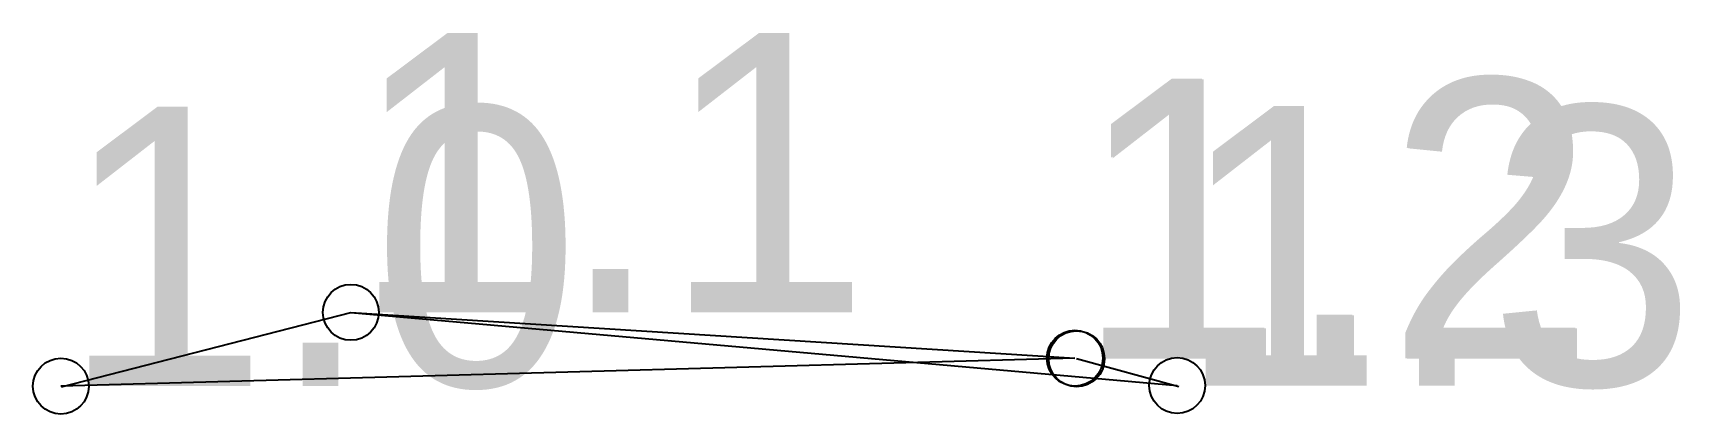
# Model space of a CAD drawing. Header units: millimetres. Extents: x -0.1 to 5.79, y -0.1 to 1.27.
import ezdxf

# ---------------------------------------------------------------- set-up
doc = ezdxf.new("R2010")
doc.units = ezdxf.units.MM

msp = doc.modelspace()

# ---------------------------------------------------------------- linework, layer by layer
at = {"layer": 'Shots', "color": 1}
for p, q in [((0, 0), (1.036, 0.266)), ((1.036, 0.266), (3.994, 0.004)), ((1.036, 0.266), (3.628, 0.102)), ((3.628, 0.102), (-0.002, 0.002)), ((4, 0), (3.634, 0.1))]:
    msp.add_line(p, q, dxfattribs=at)
for centre in [(1.036, 0.266), (3.628, 0.102), (3.634, 0.1), (-0.002, 0.002), (3.994, 0.004)]:
    msp.add_circle(centre, 0.1, dxfattribs=at)

# ---------------------------------------------------------------- texts
at = {"layer": 'Label'}
for s, p in [('1.1', (1.036, 0.266)), ('1.2', (3.628, 0.102)), ('1.2', (3.634, 0.1)), ('1.0', (-0.002, 0.002)), ('1.3', (3.994, 0.004))]:
    msp.add_text(s, height=1, dxfattribs=at).set_placement(p)

doc.saveas('drawing.dxf')
